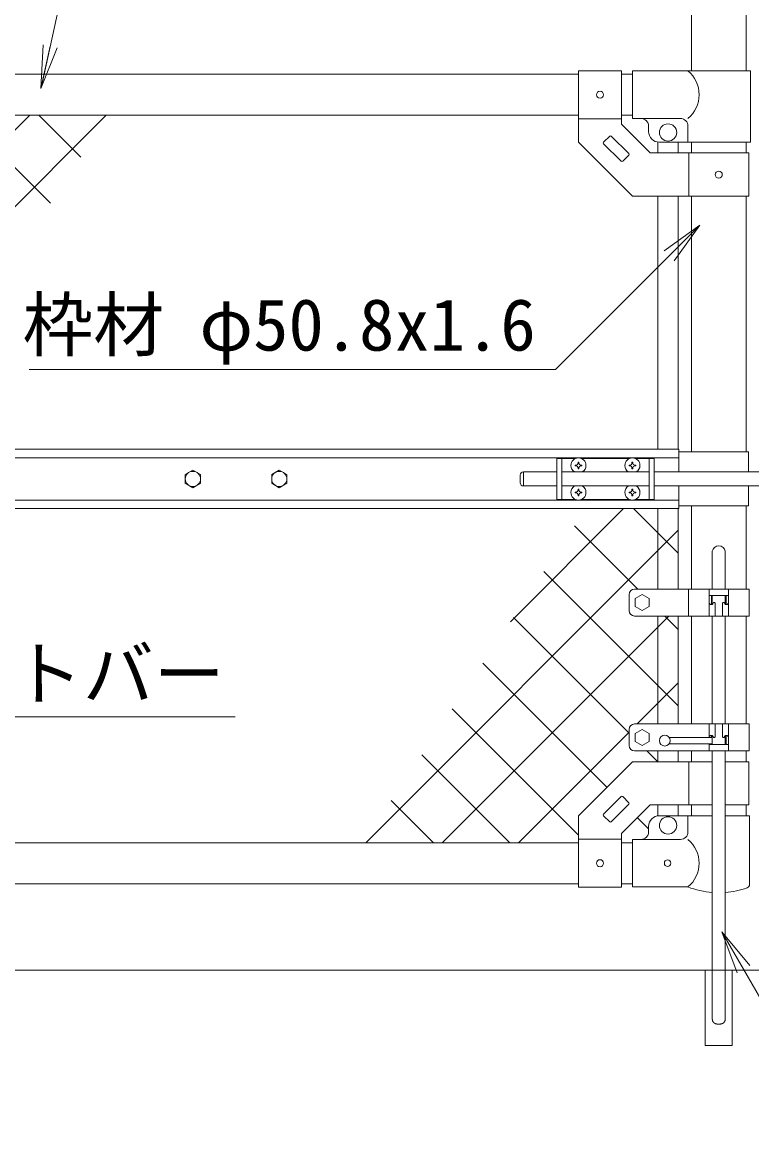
# Model space of a CAD drawing. Units: millimetres, scale not verified. Extents: x -4200 to 4200, y -2970 to 2970.
# Drawn here: x 808 to 1484, y -315 to 710 of the extents above; entities that cross this region are included whole.
import ezdxf
from ezdxf.enums import TextEntityAlignment as Align

# ---------------------------------------------------------------- set-up
doc = ezdxf.new("R2010")
doc.units = ezdxf.units.MM
doc.header["$LTSCALE"] = 20
doc.linetypes.add('DASHED', pattern=[7.5, 6, -1.5])
for name, color, linetype, lineweight in [('0-0_D-STR-TXT', 7, 'Continuous', 9), ('0-4_D-STR1', 1, 'Continuous', 18), ('0-5_D-STR3', 3, 'Continuous', 13), ('0-7_0', 7, 'Continuous', 9), ('0-9_D-BGD', 7, 'Continuous', 9), ('0-B_D-STR2', 7, 'Continuous', 9)]:
    doc.layers.add(name, color=color, linetype=linetype, lineweight=lineweight)
doc.styles.add('ＭＳ ゴシック', font='')
doc.styles.get('ＭＳ ゴシック').set_extended_font_data('MS Gothic')

# ---------------------------------------------------------------- blocks, each defined once
blk = doc.blocks.new('MLeader1')
at = {"layer": '0-0_D-STR-TXT'}
blk.add_line((1470.63, -171.08), (1456.41, -133.1), dxfattribs=at)
for points in [[(1482.18, -164.41), (1456.41, -133.1), (1476.41, -167.74)], [(1476.41, -167.74), (1561.35, -314.87), (1785.96, -314.87), (1793.16, -314.87)]]:
    blk.add_lwpolyline(points, dxfattribs=at)
blk = doc.blocks.new('MLeader5')
at = {"layer": '0-0_D-STR-TXT'}
blk.add_line((1402.86, 497.88), (1435.86, 521.45), dxfattribs=at)
for points in [[(1412.29, 488.45), (1435.86, 521.45), (1407.58, 493.17)], [(1407.58, 493.17), (1302.29, 387.88), (821.97, 387.88), (814.77, 387.88)]]:
    blk.add_lwpolyline(points, dxfattribs=at)
blk = doc.blocks.new('MLeader6')
at = {"layer": '0-0_D-STR-TXT'}
blk.add_line((621.41, 145.42), (606.74, 183.22), dxfattribs=at)
for points in [[(632.88, 152.22), (606.74, 183.22), (627.14, 148.82)], [(627.14, 148.82), (676.3, 65.92), (998.4, 65.92), (1005.6, 65.92)]]:
    blk.add_lwpolyline(points, dxfattribs=at)
blk = doc.blocks.new('_Open')
at = {"layer": '0-7_0'}
blk.add_line((-20, 3.33), (0, 0), dxfattribs=at)
blk.add_lwpolyline([(-20, -3.33), (0, 0), (-20, 0)], dxfattribs=at)

msp = doc.modelspace()

# ---------------------------------------------------------------- linework, layer by layer
at = {"layer": '0-0_D-STR-TXT'}
msp.add_lwpolyline([(1383.78, 858.04), (871.72, 858.04), (826.2, 650.13)], dxfattribs=at)
at = {"layer": '0-4_D-STR1'}
for p, q in [((1428.17, 1114.37), (1428.17, 664.37)), ((1478.97, 1114.37), (1478.97, 664.37)), ((1323.57, 661.37), (689.37, 661.37)), ((1373.57, 661.37), (1363.57, 661.37)), ((1323.57, 623.37), (689.37, 623.37)), ((1373.57, 623.37), (1363.57, 623.37)), ((1428.17, 598.37), (1428.17, 588.37)), ((1478.97, 598.37), (1478.97, 588.37)), ((1428.17, 548.37), (1428.17, 311.37)), ((1478.97, 548.37), (1478.97, 311.37)), ((1428.17, 261.37), (1428.17, 184.37)), ((1478.97, 261.37), (1478.97, 184.37)), ((1428.17, 159.37), (1428.17, 59.37)), ((1478.97, 159.37), (1478.97, 59.37)), ((1428.17, 34.37), (1428.17, 24.37)), ((1478.97, 34.37), (1478.97, 24.37)), ((1428.17, -15.63), (1428.17, -25.63)), ((1478.97, -15.63), (1478.97, -25.63)), ((1323.57, -50.63), (689.37, -50.63)), ((1373.57, -50.63), (1363.57, -50.63)), ((1323.57, -88.63), (689.37, -88.63)), ((1373.57, -88.63), (1363.57, -88.63))]:
    msp.add_line(p, q, dxfattribs=at)
at = {"layer": '0-5_D-STR3'}
for p, q in [((1323.57, 664.62), (1323.57, 598.37)), ((1363.57, 664.62), (1323.57, 664.62)), ((1363.57, 664.62), (1363.57, 614.94)), ((1373.57, 664.37), (1482.92, 664.37)), ((1373.57, 620.37), (1373.57, 664.37)), ((1482.92, 664.37), (1482.92, 598.37)), ((1363.57, 620.12), (1323.57, 620.12)), ((1390.13, 588.37), (1363.57, 614.94)), ((1373.57, 620.37), (1418.02, 620.37)), ((1388.57, 608.37), (1388.57, 613.37)), ((1425.02, 598.37), (1425.02, 613.37)), ((1352.55, 604.03), (1346.9, 598.38)), ((1363.16, 580.7), (1346.9, 596.96)), ((1370.23, 587.77), (1353.97, 604.03)), ((1397.07, 598.37), (1397.07, 588.37)), ((1482.92, 598.37), (1398.57, 598.37)), ((1416.07, 598.37), (1416.07, 588.37)), ((1370.23, 586.36), (1364.58, 580.7)), ((1481.27, 588.37), (1390.13, 588.37)), ((1425.87, 588.37), (1425.87, 548.37)), ((1481.27, 588.37), (1481.27, 548.37)), ((1397.07, 548.37), (1397.07, 313.87)), ((1416.07, 548.37), (1416.07, 313.87)), ((1416.47, 313.87), (596.47, 313.87)), ((1416.47, 313.87), (1416.47, 292.87)), ((1416.47, 311.37), (1481.07, 311.37)), ((1481.07, 311.37), (1481.07, 292.87)), ((1416.47, 305.87), (596.47, 305.87)), ((1303.57, 305.37), (1303.57, 267.37)), ((1320.97, 305.37), (1303.57, 305.37)), ((1308.07, 305.37), (1308.07, 267.37)), ((1320.42, 298.47), (1320.42, 298.87)), ((1321.71, 298.45), (1320.42, 298.47)), ((1323.17, 302.02), (1323.15, 300.72)), ((1323.96, 302.02), (1323.17, 302.02)), ((1323.96, 302.02), (1323.98, 300.72)), ((1325.42, 299.29), (1326.72, 299.26)), ((1370.97, 305.37), (1326.16, 305.37)), ((1326.72, 299.26), (1326.72, 298.87)), ((1371.71, 299.29), (1370.42, 299.26)), ((1370.42, 299.26), (1370.42, 298.87)), ((1373.17, 302.02), (1373.15, 300.72)), ((1373.96, 302.02), (1373.17, 302.02)), ((1373.96, 302.02), (1373.98, 300.72)), ((1375.42, 298.45), (1376.72, 298.47)), ((1393.57, 305.37), (1376.16, 305.37)), ((1376.72, 298.47), (1376.72, 298.87)), ((1389.07, 305.37), (1389.07, 267.37)), ((1393.57, 305.37), (1393.57, 267.37)), ((1269.62, 289.87), (1269.62, 282.87)), ((1283.57, 292.87), (1272.62, 292.87)), ((1272.62, 292.87), (1272.62, 279.87)), ((1283.41, 292.87), (1303.57, 292.87)), ((1308.07, 292.87), (1389.07, 292.87)), ((1323.17, 295.72), (1323.15, 297.01)), ((1323.96, 295.72), (1323.17, 295.72)), ((1323.96, 295.72), (1323.98, 297.01)), ((1373.17, 295.72), (1373.15, 297.01)), ((1373.96, 295.72), (1373.17, 295.72)), ((1373.96, 295.72), (1373.98, 297.01)), ((1393.57, 292.87), (1574.87, 292.87)), ((1283.57, 279.87), (1272.62, 279.87)), ((1283.41, 279.87), (1303.57, 279.87)), ((1308.07, 279.87), (1389.07, 279.87)), ((1323.17, 277.02), (1323.15, 275.72)), ((1323.96, 277.02), (1323.17, 277.02)), ((1323.96, 277.02), (1323.98, 275.72)), ((1373.17, 277.02), (1373.15, 275.72)), ((1373.96, 277.02), (1373.17, 277.02)), ((1373.96, 277.02), (1373.98, 275.72)), ((1393.57, 279.87), (1574.87, 279.87)), ((1416.47, 279.87), (1416.47, 258.87)), ((1481.07, 279.87), (1481.07, 261.37)), ((1416.47, 266.87), (596.47, 266.87)), ((1320.97, 267.37), (1303.57, 267.37)), ((1320.42, 273.47), (1320.42, 273.87)), ((1321.71, 273.45), (1320.42, 273.47)), ((1323.17, 270.72), (1323.15, 272.01)), ((1323.96, 270.72), (1323.17, 270.72)), ((1323.96, 270.72), (1323.98, 272.01)), ((1325.42, 274.29), (1326.72, 274.26)), ((1325.42, 273.45), (1326.72, 273.47)), ((1370.97, 267.37), (1326.16, 267.37)), ((1326.72, 274.26), (1326.72, 273.87)), ((1326.72, 273.47), (1326.72, 273.87)), ((1371.71, 274.29), (1370.42, 274.26)), ((1370.42, 274.26), (1370.42, 273.87)), ((1373.17, 270.72), (1373.15, 272.01)), ((1373.96, 270.72), (1373.17, 270.72)), ((1373.96, 270.72), (1373.98, 272.01)), ((1375.42, 274.29), (1376.72, 274.26)), ((1375.42, 273.45), (1376.72, 273.47)), ((1393.57, 267.37), (1376.16, 267.37)), ((1376.72, 274.26), (1376.72, 273.87)), ((1376.72, 273.47), (1376.72, 273.87)), ((1416.47, 258.87), (596.47, 258.87)), ((1397.07, 258.87), (1397.07, 184.37)), ((1416.07, 258.87), (1416.07, 184.37)), ((1416.47, 261.37), (1481.07, 261.37)), ((1447.57, 219.37), (1447.57, 184.37)), ((1459.57, 219.37), (1459.57, 184.37)), ((1370.57, 179.37), (1370.57, 164.37)), ((1481.57, 184.37), (1375.57, 184.37)), ((1382.57, 179.43), (1389.06, 175.67)), ((1389.06, 175.67), (1389.06, 168.17)), ((1425.56, 184.37), (1425.56, 159.37)), ((1444.56, 184.37), (1444.56, 159.37)), ((1462.57, 178.37), (1444.56, 178.37)), ((1446.86, 178.37), (1446.86, 170.05)), ((1447.57, 178.37), (1447.57, 170.3)), ((1459.57, 178.37), (1459.57, 170.3)), ((1460.27, 178.37), (1460.27, 171.87)), ((1460.27, 178.37), (1460.27, 170.05)), ((1462.57, 184.37), (1462.57, 159.37)), ((1481.57, 184.37), (1481.57, 159.37)), ((1448.57, 171.87), (1449.57, 171.87)), ((1450.07, 171.37), (1450.07, 159.37)), ((1457.07, 171.37), (1457.07, 159.37)), ((1457.57, 171.87), (1458.57, 171.87)), ((1481.57, 159.37), (1375.57, 159.37)), ((1397.07, 159.37), (1397.07, 59.37)), ((1416.07, 159.37), (1416.07, 59.37)), ((1447.57, 159.37), (1447.57, 59.37)), ((1459.57, 159.37), (1459.57, 59.37)), ((1370.57, 39.37), (1370.57, 54.37)), ((1481.57, 59.37), (1375.57, 59.37)), ((1382.57, 54.32), (1376.07, 50.57)), ((1389.06, 50.57), (1382.57, 54.32)), ((1444.56, 46.94), (1444.56, 59.37)), ((1450.07, 47.37), (1450.07, 59.37)), ((1457.07, 47.37), (1457.07, 59.37)), ((1462.57, 34.37), (1462.57, 59.37)), ((1481.57, 59.37), (1481.57, 34.37)), ((1376.07, 50.57), (1376.07, 43.06)), ((1376.07, 43.06), (1382.57, 39.31)), ((1447.57, 46.94), (1407.56, 46.94)), ((1446.86, 46.94), (1446.86, 48.68)), ((1447.57, 40.37), (1447.57, 48.44)), ((1447.57, 48.44), (1447.57, 45.3)), ((1448.57, 46.87), (1449.57, 46.87)), ((1457.57, 46.87), (1458.57, 46.87)), ((1459.57, 40.37), (1459.57, 48.44)), ((1459.57, 48.44), (1459.57, 45.3)), ((1460.27, 40.37), (1460.27, 48.68)), ((1460.27, 40.37), (1460.27, 46.87)), ((1481.57, 34.37), (1375.57, 34.37)), ((1397.07, 34.37), (1397.07, 24.37)), ((1447.57, 40.94), (1407.57, 40.94)), ((1416.07, 34.37), (1416.07, 24.37)), ((1444.56, 34.37), (1444.56, 40.94)), ((1462.57, 40.37), (1444.56, 40.37)), ((1446.86, 40.37), (1446.86, 40.94)), ((1447.57, 34.37), (1447.57, -168.63)), ((1459.57, 34.37), (1459.57, -168.63)), ((1425.87, -15.63), (1425.87, 24.37)), ((1481.27, 24.37), (1459.57, 24.37)), ((1481.27, -15.63), (1481.27, 24.37)), ((1363.16, -7.97), (1346.9, -24.23)), ((1370.23, -13.62), (1364.58, -7.97)), ((1370.23, -15.04), (1353.97, -31.3)), ((1390.13, -15.63), (1363.57, -42.2)), ((1447.57, -15.63), (1390.13, -15.63)), ((1397.07, -15.63), (1397.07, -25.75)), ((1416.07, -15.63), (1416.07, -25.63)), ((1481.27, -15.63), (1459.57, -15.63)), ((1323.57, -91.88), (1323.57, -25.63)), ((1352.55, -31.3), (1346.9, -25.64)), ((1425.02, -25.63), (1398.57, -25.63)), ((1447.57, -25.63), (1425.02, -25.63)), ((1425.02, -25.63), (1425.02, -40.63)), ((1482.12, -25.63), (1459.57, -25.63)), ((1482.12, -25.63), (1482.12, -89.33)), ((1388.57, -40.63), (1388.57, -35.63)), ((1363.57, -47.38), (1323.57, -47.38)), ((1363.57, -91.88), (1363.57, -42.2)), ((1373.57, -47.63), (1418.02, -47.63)), ((1373.57, -91.63), (1373.57, -47.63)), ((1363.57, -91.88), (1323.57, -91.88)), ((1373.57, -91.63), (1425.02, -91.63)), ((1466.07, -168.63), (1466.07, -238.63))]:
    msp.add_line(p, q, dxfattribs=at)
at = {"layer": '0-5_D-STR3', "linetype": 'DASHED'}
for p, q in [((1447.57, -214.15), (1447.57, -168.63)), ((1459.57, -214.13), (1459.57, -168.63)), ((1455.07, -218.63), (1452.07, -218.63))]:
    msp.add_line(p, q, dxfattribs=at)
at = {"layer": '0-5_D-STR3'}
for points in [[(1481.27, 548.37), (1373.57, 548.37), (1323.57, 598.37)], [(1321.71, 299.29), (1320.42, 299.26), (1320.42, 298.87)], [(1325.42, 298.45), (1326.72, 298.47), (1326.72, 298.87)], [(1371.71, 298.45), (1370.42, 298.47), (1370.42, 298.87)], [(1375.42, 299.29), (1376.72, 299.26), (1376.72, 298.87)], [(1321.71, 274.29), (1320.42, 274.26), (1320.42, 273.87)], [(1371.71, 273.45), (1370.42, 273.47), (1370.42, 273.87)], [(1389.06, 168.17), (1382.57, 164.41), (1376.07, 168.17), (1376.07, 175.67), (1382.57, 179.43)], [(1382.57, 39.31), (1389.06, 43.06), (1389.06, 50.57)], [(1447.57, 24.37), (1373.57, 24.37), (1323.57, -25.63)], [(1441.07, -168.63), (1441.07, -238.63), (1466.07, -238.63)]]:
    msp.add_lwpolyline(points, dxfattribs=at)
for points in [[(966.47, 294.47), (959.45, 290.42), (959.45, 282.32), (966.47, 278.27), (973.48, 282.32), (973.48, 290.42)], [(1046.47, 294.47), (1039.45, 290.42), (1039.45, 282.32), (1046.47, 278.27), (1053.48, 282.32), (1053.48, 290.42)]]:
    msp.add_lwpolyline(points, close=True, dxfattribs=at)
for centre, radius in [((1343.57, 642.37), 3.25), ((1406.57, 607.37), 8), ((1453.57, 568.37), 3.25), ((966.47, 286.37), 7.03), ((1046.47, 286.37), 7.03), ((1403.57, 43.94), 5), ((1406.57, -34.63), 8), ((1343.57, -69.63), 3.25), ((1406.17, -69.63), 3)]:
    msp.add_circle(centre, radius, dxfattribs=at)
for centre, radius, start, end in [((1406.82, 642.37), 28.55, 309.59418, 50.40582), ((1381.57, 613.37), 7, 0, 90), ((1418.02, 613.37), 7, 0, 90), ((1398.57, 608.37), 10, 180, 270), ((1347.6, 597.67), 1, 135, 225), ((1353.26, 603.33), 1, 45, 135), ((1369.53, 587.06), 1, 315, 45), ((1363.87, 581.41), 1, 225, 315), ((1323.57, 298.87), 7, 0, 180), ((1323.57, 298.87), 7, 180, 238.99728), ((1321.66, 300.77), 1.49, 270, 0), ((1321.66, 296.96), 1.49, 0, 90), ((1325.47, 300.77), 1.49, 180, 270), ((1325.47, 296.96), 1.49, 90, 180), ((1323.57, 298.87), 7, 301.00272, 0), ((1373.57, 298.87), 7, 0, 180), ((1373.57, 298.87), 7, 180, 238.99728), ((1371.66, 300.77), 1.49, 270, 0), ((1371.66, 296.96), 1.49, 0, 90), ((1375.47, 300.77), 1.49, 180, 270), ((1375.47, 296.96), 1.49, 90, 180), ((1373.57, 298.87), 7, 301.00272, 0), ((1272.62, 289.87), 3, 90, 180), ((1272.62, 282.87), 3, 180, 270), ((1323.57, 273.87), 7, 121.00272, 180), ((1323.57, 273.87), 7, 0, 58.99728), ((1373.57, 273.87), 7, 121.00272, 180), ((1373.57, 273.87), 7, 0, 58.99728), ((1323.57, 273.87), 7, 180, 0), ((1321.66, 275.77), 1.49, 270, 0), ((1321.66, 271.96), 1.49, 0, 90), ((1325.47, 275.77), 1.49, 180, 270), ((1325.47, 271.96), 1.49, 90, 180), ((1373.57, 273.87), 7, 180, 0), ((1371.66, 275.77), 1.49, 270, 0), ((1371.66, 271.96), 1.49, 0, 90), ((1375.47, 275.77), 1.49, 180, 270), ((1375.47, 271.96), 1.49, 90, 180), ((1453.57, 218.27), 6.1, 10.38886, 169.61114), ((1375.57, 179.37), 5, 90, 180), ((1375.57, 164.37), 5, 180, 270), ((1446.56, 172.04), 2.01, 184.89299, 355.10701), ((1449.57, 171.37), 0.5, 0, 90), ((1457.57, 171.37), 0.5, 90, 180), ((1460.57, 172.04), 2.01, 184.89299, 355.10701), ((1375.57, 54.37), 5, 90, 180), ((1446.56, 46.7), 2.01, 4.89299, 175.10701), ((1449.57, 47.37), 0.5, 270, 0), ((1457.57, 47.37), 0.5, 180, 270), ((1460.57, 46.7), 2.01, 4.89299, 175.10701), ((1375.57, 39.37), 5, 180, 270), ((1363.87, -8.67), 1, 45, 135), ((1369.53, -14.33), 1, 315, 45), ((1347.6, -24.94), 1, 135, 225), ((1398.57, -35.63), 10, 90, 180), ((1353.26, -30.59), 1, 225, 315), ((1381.57, -40.63), 7, 270, 0), ((1418.02, -40.63), 7, 270, 0), ((1406.82, -69.63), 28.55, 309.59418, 50.40582), ((1453.57, -16.9), 80, 249.0916, 265.69865), ((1478.82, -89.33), 3.3, 289.22051, 0), ((1453.57, -16.9), 80, 274.30109, 289.22051)]:
    msp.add_arc(centre, radius, start, end, dxfattribs=at)
at = {"layer": '0-5_D-STR3', "linetype": 'DASHED'}
for centre, start, end in [((1452.07, -214.13), 179.99999, 270.00049), ((1455.07, -214.13), 269.99951, 0.00001)]:
    msp.add_arc(centre, 4.5, start, end, dxfattribs=at)
at = {"layer": '0-9_D-BGD'}
msp.add_line((609.22, -168.63), (2359.22, -168.63), dxfattribs=at)
at = {"layer": '0-B_D-STR2'}
for p, q in [((596.87, 404.67), (815.57, 623.37)), ((596.87, 333.96), (886.28, 623.37)), ((834.45, 541.93), (753.01, 623.37)), ((862.73, 584.36), (823.72, 623.37)), ((1365.44, 258.87), (1260.53, 153.96)), ((1374.68, 258.87), (1416.07, 217.48)), ((1416.07, 238.78), (1126.65, -50.63)), ((1319.85, 242.99), (1378.47, 184.37)), ((1291.58, 200.55), (1416.07, 76.06)), ((1407.36, 159.37), (1197.36, -50.63)), ((1263.3, 158.11), (1370.57, 50.85)), ((1403.47, 159.37), (1416.07, 146.77)), ((1235.03, 115.68), (1349.95, 0.75)), ((1416.07, 97.36), (1378.08, 59.37)), ((1206.75, 73.24), (1323.57, -43.57)), ((1370.57, 51.86), (1268.08, -50.63)), ((1178.48, 30.81), (1259.92, -50.63)), ((1387.05, 34.37), (1397.05, 24.37)), ((1150.2, -11.63), (1189.21, -50.63)), ((1378.24, -27.53), (1388.57, -37.86))]:
    msp.add_line(p, q, dxfattribs=at)

# ---------------------------------------------------------------- block references
at = {"layer": '0-0_D-STR-TXT', "xscale": 2, "yscale": 2, "rotation": 257.65038}
msp.add_blockref('_Open', (825.77, 648.17), dxfattribs=at)
at = {"layer": '0-0_D-STR-TXT'}
for name in ['MLeader5', 'MLeader6', 'MLeader1']:
    msp.add_blockref(name, (0, 0), dxfattribs=at)

# ---------------------------------------------------------------- texts
at = {"layer": '0-0_D-STR-TXT', "style": 'ＭＳ ゴシック'}
for s, p in [('枠材 φ50.8x1.6', (808.63, 390.85)), ('ネットバー', (667.77, 67.53))]:
    msp.add_text(s, height=48.09, dxfattribs=at).set_placement(p, align=Align.BOTTOM_LEFT)

doc.saveas('drawing.dxf')
